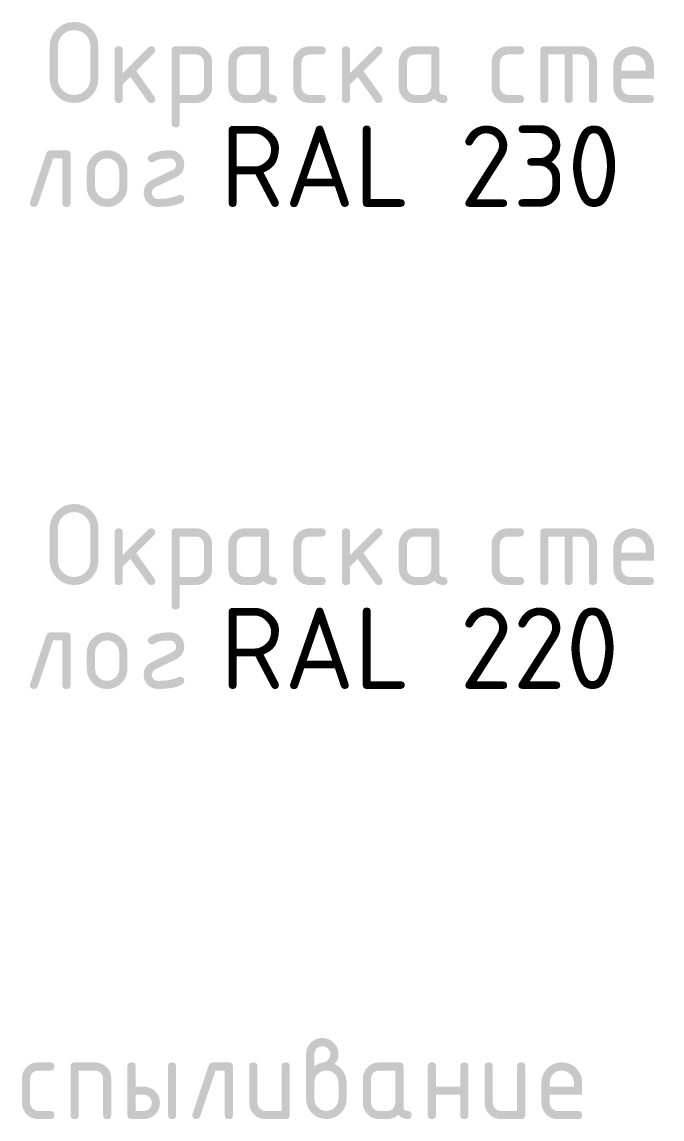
# Model space of a CAD drawing. Header units: millimetres. Extents: x 0 to 1189, y 0 to 841.
# Drawn here: x 1012.75 to 1036.64, y 478.19 to 519.15 of the extents above; entities that cross this region are included whole.
import ezdxf

# ---------------------------------------------------------------- set-up
doc = ezdxf.new("R2010")
doc.units = ezdxf.units.MM

msp = doc.modelspace()

# ---------------------------------------------------------------- hatches: boundary and pattern name
h = msp.add_hatch(color=7)
h.paths.add_polyline_path([(1015.302359, 517.03385), (1015.302359, 518.244318), (1015.291206, 518.366482), (1015.25778, 518.479136), (1015.202133, 518.582282), (1015.124317, 518.67592), (1015.03322, 518.751419), (1014.931323, 518.805731), (1014.818987, 518.838546), (1014.696574, 518.849553), (1014.574411, 518.838546), (1014.461756, 518.805731), (1014.35861, 518.751419), (1014.264972, 518.67592), (1014.187845, 518.582282), (1014.133714, 518.479136), (1014.101804, 518.366482), (1014.09134, 518.244318), (1014.09134, 517.03385), (1014.101804, 516.911437), (1014.133714, 516.799101), (1014.187845, 516.697204), (1014.264972, 516.606107), (1014.35861, 516.528291), (1014.461756, 516.472644), (1014.574411, 516.439218), (1014.696574, 516.428064), (1014.818987, 516.439218), (1014.931323, 516.472644), (1015.03322, 516.528291), (1015.124317, 516.606107), (1015.202133, 516.697204), (1015.25778, 516.799101), (1015.291206, 516.911437)])
h.paths.add_polyline_path([(1015.602772, 517.03385), (1015.586123, 516.852715), (1015.536144, 516.684862), (1015.452781, 516.530547), (1015.335984, 516.39003), (1015.198016, 516.274154), (1015.045011, 516.192282), (1014.877639, 516.143689), (1014.696574, 516.127652), (1014.51413, 516.143689), (1014.346621, 516.192282), (1014.193271, 516.274154), (1014.053306, 516.39003), (1013.936741, 516.530547), (1013.853352, 516.684862), (1013.803243, 516.852715), (1013.786517, 517.03385), (1013.786517, 518.244318), (1013.803243, 518.427072), (1013.853352, 518.594685), (1013.936741, 518.747931), (1014.053306, 518.887587), (1014.193271, 519.004384), (1014.346621, 519.087747), (1014.51413, 519.137726), (1014.696574, 519.154375), (1014.877708, 519.137795), (1015.045562, 519.088298), (1015.199876, 519.006244), (1015.340393, 518.891996), (1015.454641, 518.751419), (1015.536695, 518.596683), (1015.586192, 518.427684), (1015.602772, 518.244318)])
h = msp.add_hatch(color=7)
h.dxf.hatch_style = 2
h.paths.add_polyline_path([(1016.513951, 517.249375), (1017.466451, 518.201875), (1017.51296, 518.234259), (1017.572284, 518.244318), (1017.639162, 518.23487), (1017.686868, 518.206767), (1017.715454, 518.16037), (1017.724971, 518.096042), (1017.712707, 518.038371), (1017.678118, 517.990208), (1017.013352, 517.321584), (1017.695205, 516.364674), (1017.724971, 516.275929), (1017.715454, 516.20974), (1017.686868, 516.16355), (1017.639162, 516.13648), (1017.572284, 516.127652), (1017.499386, 516.14343), (1017.445505, 516.191042), (1016.793417, 517.105508), (1016.513951, 516.822183), (1016.513951, 516.275929), (1016.504443, 516.20974), (1016.475917, 516.16355), (1016.428375, 516.13648), (1016.361816, 516.127652), (1016.294938, 516.13648), (1016.247232, 516.16355), (1016.218646, 516.20974), (1016.209129, 516.275929), (1016.209129, 518.096042), (1016.218646, 518.16037), (1016.247232, 518.206767), (1016.294938, 518.23487), (1016.361816, 518.244318), (1016.428375, 518.23487), (1016.475917, 518.206767), (1016.504443, 518.16037), (1016.513951, 518.096042)])
h = msp.add_hatch(color=7)
h.paths.add_polyline_path([(1018.331033, 518.096042), (1018.34055, 518.16037), (1018.369136, 518.206767), (1018.416842, 518.23487), (1018.48372, 518.244318), (1019.241089, 518.244318), (1019.363502, 518.233234), (1019.475838, 518.20029), (1019.577736, 518.145952), (1019.668833, 518.070686), (1019.746649, 517.977048), (1019.802296, 517.873902), (1019.835722, 517.761247), (1019.846875, 517.639084), (1019.846875, 516.732886), (1019.835722, 516.610723), (1019.802296, 516.498068), (1019.746649, 516.394922), (1019.668833, 516.301285), (1019.577736, 516.224158), (1019.475838, 516.170026), (1019.363502, 516.138116), (1019.241089, 516.127652), (1018.635855, 516.127652), (1018.635855, 515.365872), (1018.626347, 515.301544), (1018.597821, 515.255147), (1018.550279, 515.227044), (1018.48372, 515.217595), (1018.416842, 515.227044), (1018.369136, 515.255147), (1018.34055, 515.301544), (1018.331033, 515.365872)])
h.paths.add_polyline_path([(1018.635855, 517.939496), (1018.635855, 516.428064), (1019.241089, 516.428064), (1019.356638, 516.450388), (1019.452756, 516.517361), (1019.519729, 516.615615), (1019.542053, 516.732886), (1019.542053, 517.639084), (1019.52028, 517.756355), (1019.457166, 517.854609), (1019.358843, 517.919377), (1019.241089, 517.939496)])
h = msp.add_hatch(color=7)
h.paths.add_polyline_path([(1021.663957, 517.939496), (1021.058723, 517.939496), (1020.940969, 517.917723), (1020.842646, 517.854609), (1020.779532, 517.756355), (1020.757759, 517.639084), (1020.757759, 516.732886), (1020.780083, 516.617269), (1020.847056, 516.517361), (1020.944828, 516.450388), (1021.058723, 516.428064), (1021.362993, 516.428064), (1021.478542, 516.450388), (1021.57466, 516.517361), (1021.641633, 516.615615), (1021.663957, 516.732886)])
h.paths.add_polyline_path([(1022.269191, 516.275929), (1022.259743, 516.20974), (1022.23164, 516.16355), (1022.185243, 516.13648), (1022.120915, 516.127652), (1022.018518, 516.137229), (1021.926818, 516.166237), (1021.84535, 516.215088), (1021.773649, 516.284197), (1021.683982, 516.215088), (1021.585891, 516.166237), (1021.479016, 516.137229), (1021.362993, 516.127652), (1021.058723, 516.127652), (1020.93631, 516.138116), (1020.823974, 516.170026), (1020.722077, 516.224158), (1020.63098, 516.301285), (1020.553164, 516.394302), (1020.497517, 516.496415), (1020.464091, 516.608863), (1020.452937, 516.732886), (1020.452937, 517.639084), (1020.464091, 517.761247), (1020.497517, 517.873902), (1020.553164, 517.977048), (1020.63098, 518.070686), (1020.722077, 518.145952), (1020.823974, 518.20029), (1020.93631, 518.233234), (1021.058723, 518.244318), (1021.816092, 518.244318), (1021.88297, 518.23487), (1021.930676, 518.206767), (1021.959262, 518.16037), (1021.968779, 518.096042), (1021.968779, 516.580751), (1021.978288, 516.513873), (1022.006813, 516.466167), (1022.054355, 516.437581), (1022.120915, 516.428064), (1022.185243, 516.418556), (1022.23164, 516.39003), (1022.259743, 516.342488)])
h = msp.add_hatch(color=7)
h.dxf.hatch_style = 2
h.paths.add_polyline_path([(1023.180371, 517.639084), (1023.180371, 516.732886), (1023.202695, 516.617269), (1023.269668, 516.517361), (1023.367439, 516.450388), (1023.481334, 516.428064), (1023.933882, 516.428064), (1024.00076, 516.418556), (1024.048466, 516.39003), (1024.077052, 516.342488), (1024.086569, 516.275929), (1024.077052, 516.20974), (1024.048466, 516.16355), (1024.00076, 516.13648), (1023.933882, 516.127652), (1023.481334, 516.127652), (1023.358921, 516.138116), (1023.246585, 516.170026), (1023.144688, 516.224158), (1023.053591, 516.301285), (1022.975775, 516.394302), (1022.920128, 516.496415), (1022.886702, 516.608863), (1022.875549, 516.732886), (1022.875549, 517.639084), (1022.886702, 517.761247), (1022.920128, 517.873902), (1022.975775, 517.977048), (1023.053591, 518.070686), (1023.144688, 518.145952), (1023.246585, 518.20029), (1023.358921, 518.233234), (1023.481334, 518.244318), (1023.933882, 518.244318), (1024.00076, 518.23481), (1024.048466, 518.206285), (1024.077052, 518.158742), (1024.086569, 518.092183), (1024.077052, 518.025305), (1024.048466, 517.977599), (1024.00076, 517.949013), (1023.933882, 517.939496), (1023.481334, 517.939496), (1023.363581, 517.917723), (1023.265258, 517.854609), (1023.202144, 517.756355)])
h = msp.add_hatch(color=7)
h.dxf.hatch_style = 2
h.paths.add_polyline_path([(1024.997332, 517.249375), (1025.949832, 518.201875), (1025.996341, 518.234259), (1026.055665, 518.244318), (1026.122543, 518.23487), (1026.170249, 518.206767), (1026.198835, 518.16037), (1026.208352, 518.096042), (1026.196087, 518.038371), (1026.161498, 517.990208), (1025.496733, 517.321584), (1026.178586, 516.364674), (1026.208352, 516.275929), (1026.198835, 516.20974), (1026.170249, 516.16355), (1026.122543, 516.13648), (1026.055665, 516.127652), (1025.982767, 516.14343), (1025.928886, 516.191042), (1025.276798, 517.105508), (1024.997332, 516.822183), (1024.997332, 516.275929), (1024.987823, 516.20974), (1024.959298, 516.16355), (1024.911756, 516.13648), (1024.845196, 516.127652), (1024.778319, 516.13648), (1024.730613, 516.16355), (1024.702027, 516.20974), (1024.69251, 516.275929), (1024.69251, 518.096042), (1024.702027, 518.16037), (1024.730613, 518.206767), (1024.778319, 518.23487), (1024.845196, 518.244318), (1024.911756, 518.23487), (1024.959298, 518.206767), (1024.987823, 518.16037), (1024.997332, 518.096042)])
h = msp.add_hatch(color=7)
h.paths.add_polyline_path([(1028.025434, 517.939496), (1027.420199, 517.939496), (1027.302446, 517.917723), (1027.204123, 517.854609), (1027.141009, 517.756355), (1027.119236, 517.639084), (1027.119236, 516.732886), (1027.14156, 516.617269), (1027.208533, 516.517361), (1027.306305, 516.450388), (1027.420199, 516.428064), (1027.72447, 516.428064), (1027.840019, 516.450388), (1027.936137, 516.517361), (1028.00311, 516.615615), (1028.025434, 516.732886)])
h.paths.add_polyline_path([(1028.630668, 516.275929), (1028.62122, 516.20974), (1028.593117, 516.16355), (1028.54672, 516.13648), (1028.482391, 516.127652), (1028.379994, 516.137229), (1028.288295, 516.166237), (1028.206827, 516.215088), (1028.135126, 516.284197), (1028.045458, 516.215088), (1027.947368, 516.166237), (1027.840492, 516.137229), (1027.72447, 516.127652), (1027.420199, 516.127652), (1027.297787, 516.138116), (1027.185451, 516.170026), (1027.083553, 516.224158), (1026.992456, 516.301285), (1026.91464, 516.394302), (1026.858993, 516.496415), (1026.825567, 516.608863), (1026.814414, 516.732886), (1026.814414, 517.639084), (1026.825567, 517.761247), (1026.858993, 517.873902), (1026.91464, 517.977048), (1026.992456, 518.070686), (1027.083553, 518.145952), (1027.185451, 518.20029), (1027.297787, 518.233234), (1027.420199, 518.244318), (1028.177569, 518.244318), (1028.244447, 518.23487), (1028.292153, 518.206767), (1028.320739, 518.16037), (1028.330256, 518.096042), (1028.330256, 516.580751), (1028.339764, 516.513873), (1028.36829, 516.466167), (1028.415832, 516.437581), (1028.482391, 516.428064), (1028.54672, 516.418556), (1028.593117, 516.39003), (1028.62122, 516.342488)])
h = msp.add_hatch(color=7)
h.dxf.hatch_style = 2
h.paths.add_polyline_path([(1030.582607, 517.639084), (1030.582607, 516.732886), (1030.604932, 516.617269), (1030.671904, 516.517361), (1030.769676, 516.450388), (1030.883571, 516.428064), (1031.336119, 516.428064), (1031.402997, 516.418556), (1031.450702, 516.39003), (1031.479288, 516.342488), (1031.488805, 516.275929), (1031.479288, 516.20974), (1031.450702, 516.16355), (1031.402997, 516.13648), (1031.336119, 516.127652), (1030.883571, 516.127652), (1030.761158, 516.138116), (1030.648822, 516.170026), (1030.546925, 516.224158), (1030.455828, 516.301285), (1030.378012, 516.394302), (1030.322365, 516.496415), (1030.288939, 516.608863), (1030.277785, 516.732886), (1030.277785, 517.639084), (1030.288939, 517.761247), (1030.322365, 517.873902), (1030.378012, 517.977048), (1030.455828, 518.070686), (1030.546925, 518.145952), (1030.648822, 518.20029), (1030.761158, 518.233234), (1030.883571, 518.244318), (1031.336119, 518.244318), (1031.402997, 518.23481), (1031.450702, 518.206285), (1031.479288, 518.158742), (1031.488805, 518.092183), (1031.479288, 518.025305), (1031.450702, 517.977599), (1031.402997, 517.949013), (1031.336119, 517.939496), (1030.883571, 517.939496), (1030.765817, 517.917723), (1030.667494, 517.854609), (1030.60438, 517.756355)])
h = msp.add_hatch(color=7)
h.dxf.hatch_style = 2
h.paths.add_polyline_path([(1032.247433, 518.244318), (1033.610588, 518.244318), (1033.732062, 518.233234), (1033.843201, 518.20029), (1033.944832, 518.145952), (1034.03778, 518.070686), (1034.115596, 517.977048), (1034.171243, 517.873902), (1034.204669, 517.761247), (1034.215823, 517.639084), (1034.215823, 516.275929), (1034.206306, 516.20974), (1034.17772, 516.16355), (1034.130014, 516.13648), (1034.063136, 516.127652), (1033.996577, 516.13648), (1033.949035, 516.16355), (1033.920509, 516.20974), (1033.911001, 516.275929), (1033.911001, 517.639084), (1033.889228, 517.756355), (1033.826114, 517.854609), (1033.727859, 517.919377), (1033.610588, 517.939496), (1033.305766, 517.939496), (1033.305766, 516.275929), (1033.296249, 516.20974), (1033.267664, 516.16355), (1033.219958, 516.13648), (1033.15308, 516.127652), (1033.088984, 516.13648), (1033.042561, 516.16355), (1033.014328, 516.20974), (1033.004803, 516.275929), (1033.004803, 517.939496), (1032.399568, 517.939496), (1032.399568, 516.275929), (1032.39006, 516.20974), (1032.361535, 516.16355), (1032.313992, 516.13648), (1032.247433, 516.127652), (1032.180555, 516.13648), (1032.132849, 516.16355), (1032.104263, 516.20974), (1032.094746, 516.275929), (1032.094746, 518.096042), (1032.104263, 518.16037), (1032.132849, 518.206767), (1032.180555, 518.23487)])
h = msp.add_hatch(color=7)
h.paths.add_polyline_path([(1035.580222, 517.943906), (1035.405211, 517.911591), (1035.258312, 517.812717), (1035.159438, 517.665818), (1035.127123, 517.490807), (1035.127123, 517.338121), (1036.033321, 517.338121), (1036.033321, 517.490807), (1036.001006, 517.665818), (1035.902132, 517.812717), (1035.755233, 517.911591)])
h.paths.add_polyline_path([(1035.127123, 517.03385), (1035.127123, 516.732886), (1035.149447, 516.617269), (1035.21642, 516.517361), (1035.314192, 516.450388), (1035.428086, 516.428064), (1036.185456, 516.428064), (1036.252334, 516.418556), (1036.30004, 516.39003), (1036.328626, 516.342488), (1036.338143, 516.275929), (1036.328626, 516.20974), (1036.30004, 516.16355), (1036.252334, 516.13648), (1036.185456, 516.127652), (1035.428086, 516.127652), (1035.305674, 516.138116), (1035.193338, 516.170026), (1035.09144, 516.224158), (1035.000343, 516.301285), (1034.922527, 516.394302), (1034.86688, 516.496415), (1034.833454, 516.608863), (1034.822301, 516.732886), (1034.822301, 517.486397), (1034.8359, 517.638903), (1034.87694, 517.779162), (1034.945782, 517.907535), (1035.042787, 518.024384), (1035.159317, 518.12107), (1035.287527, 518.189748), (1035.427725, 518.230728), (1035.580222, 518.244318), (1035.732719, 518.230788), (1035.872917, 518.19023), (1036.001126, 518.122698), (1036.117657, 518.028242), (1036.214662, 517.911712), (1036.283504, 517.783502), (1036.324543, 517.643304), (1036.338143, 517.490807), (1036.338143, 517.03385)])
h = msp.add_hatch(color=7)
h.dxf.hatch_style = 2
h.paths.add_polyline_path([(1013.806623, 514.361991), (1014.411857, 514.361991), (1014.478735, 514.352542), (1014.526441, 514.324439), (1014.555026, 514.278042), (1014.564544, 514.213714), (1014.564544, 512.393601), (1014.555026, 512.327412), (1014.526441, 512.281222), (1014.478735, 512.254152), (1014.411857, 512.245324), (1014.345298, 512.254152), (1014.297755, 512.281222), (1014.26923, 512.327412), (1014.259721, 512.393601), (1014.259721, 514.057169), (1013.912456, 514.057169), (1013.340846, 512.346748), (1013.290134, 512.270611), (1013.201388, 512.245324), (1013.13451, 512.254832), (1013.086804, 512.283358), (1013.058219, 512.3309), (1013.048702, 512.397459), (1013.057521, 512.444313), (1013.654487, 514.23907), (1013.714432, 514.332363)])
h = msp.add_hatch(color=7)
h.paths.add_polyline_path([(1015.17026, 512.998835), (1015.17026, 513.60407), (1015.18386, 513.756575), (1015.224899, 513.896834), (1015.293741, 514.025207), (1015.390746, 514.142056), (1015.507277, 514.238742), (1015.635486, 514.30742), (1015.775684, 514.3484), (1015.928181, 514.361991), (1016.080678, 514.34846), (1016.220877, 514.307903), (1016.349086, 514.24037), (1016.465616, 514.145914), (1016.562621, 514.029315), (1016.631463, 513.900623), (1016.672503, 513.759116), (1016.686102, 513.60407), (1016.686102, 512.998835), (1016.671822, 512.848879), (1016.629327, 512.70993), (1016.559133, 512.582039), (1016.461758, 512.465259), (1016.346838, 512.368572), (1016.218741, 512.299894), (1016.078758, 512.258915), (1015.928181, 512.245324), (1015.775684, 512.258915), (1015.635486, 512.299894), (1015.507277, 512.368572), (1015.390746, 512.465259), (1015.293741, 512.582039), (1015.224899, 512.70993), (1015.18386, 512.848879)])
h.paths.add_polyline_path([(1016.38128, 513.003245), (1016.38128, 513.608479), (1016.348965, 513.782043), (1016.250091, 513.930389), (1016.103192, 514.029263), (1015.928181, 514.061578), (1015.75317, 514.029263), (1015.606272, 513.930389), (1015.507397, 513.782043), (1015.475082, 513.608479), (1015.475082, 513.003245), (1015.507397, 512.826374), (1015.606272, 512.681335), (1015.75317, 512.580256), (1015.928181, 512.545736), (1016.103192, 512.580256), (1016.250091, 512.681335), (1016.348965, 512.827821)])
h = msp.add_hatch(color=7)
h.dxf.hatch_style = 2
h.paths.add_polyline_path([(1018.654974, 512.698423), (1018.721852, 512.688906), (1018.769558, 512.66032), (1018.798144, 512.612614), (1018.807661, 512.545736), (1018.785888, 512.470151), (1018.722774, 512.410689), (1018.556987, 512.338342), (1018.351461, 512.286665), (1018.106145, 512.255659), (1017.820986, 512.245324), (1017.71641, 512.254832), (1017.618965, 512.283358), (1017.529375, 512.3309), (1017.448364, 512.397459), (1017.379255, 512.47854), (1017.330404, 512.568612), (1017.301396, 512.667365), (1017.291819, 512.774491), (1017.310922, 512.928314), (1017.368162, 513.059607), (1017.463436, 513.167955), (1017.596641, 513.252946), (1018.379918, 513.629426), (1018.433076, 513.665392), (1018.471557, 513.710454), (1018.49495, 513.765851), (1018.502839, 513.832824), (1018.486854, 513.919503), (1018.439449, 513.993779), (1018.363519, 514.04139), (1018.278494, 514.057169), (1018.052358, 514.050347), (1017.893195, 514.027403), (1017.785226, 513.989507), (1017.66444, 513.925979), (1017.596641, 513.908892), (1017.53897, 513.918951), (1017.490808, 513.951335), (1017.455048, 514.002598), (1017.444506, 514.057169), (1017.464074, 514.132823), (1017.524983, 514.192768), (1017.67171, 514.267345), (1017.845928, 514.320167), (1018.048052, 514.351595), (1018.278494, 514.361991), (1018.38307, 514.352482), (1018.480515, 514.323957), (1018.570104, 514.276414), (1018.651116, 514.209855), (1018.720224, 514.127147), (1018.769076, 514.037256), (1018.798084, 513.939407), (1018.807661, 513.832824), (1018.788558, 513.679), (1018.731318, 513.547708), (1018.636044, 513.43936), (1018.502839, 513.354369), (1017.723972, 512.981748), (1017.628474, 512.898996), (1017.596641, 512.774491), (1017.612626, 512.687812), (1017.660031, 512.613536), (1017.734307, 512.56372), (1017.820986, 512.545736), (1018.036183, 512.554513), (1018.237015, 512.580807), (1018.423584, 512.624569), (1018.595994, 512.685745)])
h = msp.add_hatch(color=7)
h.paths.add_polyline_path([(1015.302359, 499.03403), (1015.302359, 500.244499), (1015.291206, 500.366662), (1015.25778, 500.479317), (1015.202133, 500.582463), (1015.124317, 500.676101), (1015.03322, 500.7516), (1014.931323, 500.805912), (1014.818987, 500.838726), (1014.696574, 500.849733), (1014.574411, 500.838726), (1014.461756, 500.805912), (1014.35861, 500.7516), (1014.264972, 500.676101), (1014.187845, 500.582463), (1014.133714, 500.479317), (1014.101804, 500.366662), (1014.09134, 500.244499), (1014.09134, 499.03403), (1014.101804, 498.911617), (1014.133714, 498.799282), (1014.187845, 498.697384), (1014.264972, 498.606287), (1014.35861, 498.528471), (1014.461756, 498.472824), (1014.574411, 498.439398), (1014.696574, 498.428245), (1014.818987, 498.439398), (1014.931323, 498.472824), (1015.03322, 498.528471), (1015.124317, 498.606287), (1015.202133, 498.697384), (1015.25778, 498.799282), (1015.291206, 498.911617)])
h.paths.add_polyline_path([(1015.602772, 499.03403), (1015.586123, 498.852896), (1015.536144, 498.685042), (1015.452781, 498.530728), (1015.335984, 498.390211), (1015.198016, 498.274335), (1015.045011, 498.192462), (1014.877639, 498.143869), (1014.696574, 498.127832), (1014.51413, 498.143869), (1014.346621, 498.192462), (1014.193271, 498.274335), (1014.053306, 498.390211), (1013.936741, 498.530728), (1013.853352, 498.685042), (1013.803243, 498.852896), (1013.786517, 499.03403), (1013.786517, 500.244499), (1013.803243, 500.427253), (1013.853352, 500.594865), (1013.936741, 500.748112), (1014.053306, 500.887767), (1014.193271, 501.004565), (1014.346621, 501.087927), (1014.51413, 501.137907), (1014.696574, 501.154555), (1014.877708, 501.137976), (1015.045562, 501.088479), (1015.199876, 501.006425), (1015.340393, 500.892177), (1015.454641, 500.7516), (1015.536695, 500.596863), (1015.586192, 500.427864), (1015.602772, 500.244499)])
h = msp.add_hatch(color=7)
h.dxf.hatch_style = 2
h.paths.add_polyline_path([(1016.513951, 499.249555), (1017.466451, 500.202055), (1017.51296, 500.234439), (1017.572284, 500.244499), (1017.639162, 500.235051), (1017.686868, 500.206948), (1017.715454, 500.160551), (1017.724971, 500.096222), (1017.712707, 500.038551), (1017.678118, 499.990389), (1017.013352, 499.321765), (1017.695205, 498.364855), (1017.724971, 498.276109), (1017.715454, 498.20992), (1017.686868, 498.16373), (1017.639162, 498.13666), (1017.572284, 498.127832), (1017.499386, 498.143611), (1017.445505, 498.191222), (1016.793417, 499.105688), (1016.513951, 498.822364), (1016.513951, 498.276109), (1016.504443, 498.20992), (1016.475917, 498.16373), (1016.428375, 498.13666), (1016.361816, 498.127832), (1016.294938, 498.13666), (1016.247232, 498.16373), (1016.218646, 498.20992), (1016.209129, 498.276109), (1016.209129, 500.096222), (1016.218646, 500.160551), (1016.247232, 500.206948), (1016.294938, 500.235051), (1016.361816, 500.244499), (1016.428375, 500.235051), (1016.475917, 500.206948), (1016.504443, 500.160551), (1016.513951, 500.096222)])
h = msp.add_hatch(color=7)
h.paths.add_polyline_path([(1018.331033, 500.096222), (1018.34055, 500.160551), (1018.369136, 500.206948), (1018.416842, 500.235051), (1018.48372, 500.244499), (1019.241089, 500.244499), (1019.363502, 500.233414), (1019.475838, 500.200471), (1019.577736, 500.146133), (1019.668833, 500.070866), (1019.746649, 499.977229), (1019.802296, 499.874082), (1019.835722, 499.761428), (1019.846875, 499.639265), (1019.846875, 498.733067), (1019.835722, 498.610904), (1019.802296, 498.498249), (1019.746649, 498.395103), (1019.668833, 498.301465), (1019.577736, 498.224338), (1019.475838, 498.170207), (1019.363502, 498.138297), (1019.241089, 498.127832), (1018.635855, 498.127832), (1018.635855, 497.366053), (1018.626347, 497.301724), (1018.597821, 497.255328), (1018.550279, 497.227224), (1018.48372, 497.217776), (1018.416842, 497.227224), (1018.369136, 497.255328), (1018.34055, 497.301724), (1018.331033, 497.366053)])
h.paths.add_polyline_path([(1018.635855, 499.939677), (1018.635855, 498.428245), (1019.241089, 498.428245), (1019.356638, 498.450569), (1019.452756, 498.517542), (1019.519729, 498.615796), (1019.542053, 498.733067), (1019.542053, 499.639265), (1019.52028, 499.756536), (1019.457166, 499.85479), (1019.358843, 499.919558), (1019.241089, 499.939677)])
h = msp.add_hatch(color=7)
h.paths.add_polyline_path([(1021.663957, 499.939677), (1021.058723, 499.939677), (1020.940969, 499.917904), (1020.842646, 499.85479), (1020.779532, 499.756536), (1020.757759, 499.639265), (1020.757759, 498.733067), (1020.780083, 498.617449), (1020.847056, 498.517542), (1020.944828, 498.450569), (1021.058723, 498.428245), (1021.362993, 498.428245), (1021.478542, 498.450569), (1021.57466, 498.517542), (1021.641633, 498.615796), (1021.663957, 498.733067)])
h.paths.add_polyline_path([(1022.269191, 498.276109), (1022.259743, 498.20992), (1022.23164, 498.16373), (1022.185243, 498.13666), (1022.120915, 498.127832), (1022.018518, 498.13741), (1021.926818, 498.166417), (1021.84535, 498.215269), (1021.773649, 498.284378), (1021.683982, 498.215269), (1021.585891, 498.166417), (1021.479016, 498.13741), (1021.362993, 498.127832), (1021.058723, 498.127832), (1020.93631, 498.138297), (1020.823974, 498.170207), (1020.722077, 498.224338), (1020.63098, 498.301465), (1020.553164, 498.394483), (1020.497517, 498.496595), (1020.464091, 498.609043), (1020.452937, 498.733067), (1020.452937, 499.639265), (1020.464091, 499.761428), (1020.497517, 499.874082), (1020.553164, 499.977229), (1020.63098, 500.070866), (1020.722077, 500.146133), (1020.823974, 500.200471), (1020.93631, 500.233414), (1021.058723, 500.244499), (1021.816092, 500.244499), (1021.88297, 500.235051), (1021.930676, 500.206948), (1021.959262, 500.160551), (1021.968779, 500.096222), (1021.968779, 498.580931), (1021.978288, 498.514053), (1022.006813, 498.466347), (1022.054355, 498.437762), (1022.120915, 498.428245), (1022.185243, 498.418736), (1022.23164, 498.390211), (1022.259743, 498.342669)])
h = msp.add_hatch(color=7)
h.dxf.hatch_style = 2
h.paths.add_polyline_path([(1023.180371, 499.639265), (1023.180371, 498.733067), (1023.202695, 498.617449), (1023.269668, 498.517542), (1023.367439, 498.450569), (1023.481334, 498.428245), (1023.933882, 498.428245), (1024.00076, 498.418736), (1024.048466, 498.390211), (1024.077052, 498.342669), (1024.086569, 498.276109), (1024.077052, 498.20992), (1024.048466, 498.16373), (1024.00076, 498.13666), (1023.933882, 498.127832), (1023.481334, 498.127832), (1023.358921, 498.138297), (1023.246585, 498.170207), (1023.144688, 498.224338), (1023.053591, 498.301465), (1022.975775, 498.394483), (1022.920128, 498.496595), (1022.886702, 498.609043), (1022.875549, 498.733067), (1022.875549, 499.639265), (1022.886702, 499.761428), (1022.920128, 499.874082), (1022.975775, 499.977229), (1023.053591, 500.070866), (1023.144688, 500.146133), (1023.246585, 500.200471), (1023.358921, 500.233414), (1023.481334, 500.244499), (1023.933882, 500.244499), (1024.00076, 500.234991), (1024.048466, 500.206465), (1024.077052, 500.158923), (1024.086569, 500.092364), (1024.077052, 500.025486), (1024.048466, 499.97778), (1024.00076, 499.949194), (1023.933882, 499.939677), (1023.481334, 499.939677), (1023.363581, 499.917904), (1023.265258, 499.85479), (1023.202144, 499.756536)])
h = msp.add_hatch(color=7)
h.dxf.hatch_style = 2
h.paths.add_polyline_path([(1024.997332, 499.249555), (1025.949832, 500.202055), (1025.996341, 500.234439), (1026.055665, 500.244499), (1026.122543, 500.235051), (1026.170249, 500.206948), (1026.198835, 500.160551), (1026.208352, 500.096222), (1026.196087, 500.038551), (1026.161498, 499.990389), (1025.496733, 499.321765), (1026.178586, 498.364855), (1026.208352, 498.276109), (1026.198835, 498.20992), (1026.170249, 498.16373), (1026.122543, 498.13666), (1026.055665, 498.127832), (1025.982767, 498.143611), (1025.928886, 498.191222), (1025.276798, 499.105688), (1024.997332, 498.822364), (1024.997332, 498.276109), (1024.987823, 498.20992), (1024.959298, 498.16373), (1024.911756, 498.13666), (1024.845196, 498.127832), (1024.778319, 498.13666), (1024.730613, 498.16373), (1024.702027, 498.20992), (1024.69251, 498.276109), (1024.69251, 500.096222), (1024.702027, 500.160551), (1024.730613, 500.206948), (1024.778319, 500.235051), (1024.845196, 500.244499), (1024.911756, 500.235051), (1024.959298, 500.206948), (1024.987823, 500.160551), (1024.997332, 500.096222)])
h = msp.add_hatch(color=7)
h.paths.add_polyline_path([(1028.025434, 499.939677), (1027.420199, 499.939677), (1027.302446, 499.917904), (1027.204123, 499.85479), (1027.141009, 499.756536), (1027.119236, 499.639265), (1027.119236, 498.733067), (1027.14156, 498.617449), (1027.208533, 498.517542), (1027.306305, 498.450569), (1027.420199, 498.428245), (1027.72447, 498.428245), (1027.840019, 498.450569), (1027.936137, 498.517542), (1028.00311, 498.615796), (1028.025434, 498.733067)])
h.paths.add_polyline_path([(1028.630668, 498.276109), (1028.62122, 498.20992), (1028.593117, 498.16373), (1028.54672, 498.13666), (1028.482391, 498.127832), (1028.379994, 498.13741), (1028.288295, 498.166417), (1028.206827, 498.215269), (1028.135126, 498.284378), (1028.045458, 498.215269), (1027.947368, 498.166417), (1027.840492, 498.13741), (1027.72447, 498.127832), (1027.420199, 498.127832), (1027.297787, 498.138297), (1027.185451, 498.170207), (1027.083553, 498.224338), (1026.992456, 498.301465), (1026.91464, 498.394483), (1026.858993, 498.496595), (1026.825567, 498.609043), (1026.814414, 498.733067), (1026.814414, 499.639265), (1026.825567, 499.761428), (1026.858993, 499.874082), (1026.91464, 499.977229), (1026.992456, 500.070866), (1027.083553, 500.146133), (1027.185451, 500.200471), (1027.297787, 500.233414), (1027.420199, 500.244499), (1028.177569, 500.244499), (1028.244447, 500.235051), (1028.292153, 500.206948), (1028.320739, 500.160551), (1028.330256, 500.096222), (1028.330256, 498.580931), (1028.339764, 498.514053), (1028.36829, 498.466347), (1028.415832, 498.437762), (1028.482391, 498.428245), (1028.54672, 498.418736), (1028.593117, 498.390211), (1028.62122, 498.342669)])
h = msp.add_hatch(color=7)
h.dxf.hatch_style = 2
h.paths.add_polyline_path([(1030.582607, 499.639265), (1030.582607, 498.733067), (1030.604932, 498.617449), (1030.671904, 498.517542), (1030.769676, 498.450569), (1030.883571, 498.428245), (1031.336119, 498.428245), (1031.402997, 498.418736), (1031.450702, 498.390211), (1031.479288, 498.342669), (1031.488805, 498.276109), (1031.479288, 498.20992), (1031.450702, 498.16373), (1031.402997, 498.13666), (1031.336119, 498.127832), (1030.883571, 498.127832), (1030.761158, 498.138297), (1030.648822, 498.170207), (1030.546925, 498.224338), (1030.455828, 498.301465), (1030.378012, 498.394483), (1030.322365, 498.496595), (1030.288939, 498.609043), (1030.277785, 498.733067), (1030.277785, 499.639265), (1030.288939, 499.761428), (1030.322365, 499.874082), (1030.378012, 499.977229), (1030.455828, 500.070866), (1030.546925, 500.146133), (1030.648822, 500.200471), (1030.761158, 500.233414), (1030.883571, 500.244499), (1031.336119, 500.244499), (1031.402997, 500.234991), (1031.450702, 500.206465), (1031.479288, 500.158923), (1031.488805, 500.092364), (1031.479288, 500.025486), (1031.450702, 499.97778), (1031.402997, 499.949194), (1031.336119, 499.939677), (1030.883571, 499.939677), (1030.765817, 499.917904), (1030.667494, 499.85479), (1030.60438, 499.756536)])
h = msp.add_hatch(color=7)
h.dxf.hatch_style = 2
h.paths.add_polyline_path([(1032.247433, 500.244499), (1033.610588, 500.244499), (1033.732062, 500.233414), (1033.843201, 500.200471), (1033.944832, 500.146133), (1034.03778, 500.070866), (1034.115596, 499.977229), (1034.171243, 499.874082), (1034.204669, 499.761428), (1034.215823, 499.639265), (1034.215823, 498.276109), (1034.206306, 498.20992), (1034.17772, 498.16373), (1034.130014, 498.13666), (1034.063136, 498.127832), (1033.996577, 498.13666), (1033.949035, 498.16373), (1033.920509, 498.20992), (1033.911001, 498.276109), (1033.911001, 499.639265), (1033.889228, 499.756536), (1033.826114, 499.85479), (1033.727859, 499.919558), (1033.610588, 499.939677), (1033.305766, 499.939677), (1033.305766, 498.276109), (1033.296249, 498.20992), (1033.267664, 498.16373), (1033.219958, 498.13666), (1033.15308, 498.127832), (1033.088984, 498.13666), (1033.042561, 498.16373), (1033.014328, 498.20992), (1033.004803, 498.276109), (1033.004803, 499.939677), (1032.399568, 499.939677), (1032.399568, 498.276109), (1032.39006, 498.20992), (1032.361535, 498.16373), (1032.313992, 498.13666), (1032.247433, 498.127832), (1032.180555, 498.13666), (1032.132849, 498.16373), (1032.104263, 498.20992), (1032.094746, 498.276109), (1032.094746, 500.096222), (1032.104263, 500.160551), (1032.132849, 500.206948), (1032.180555, 500.235051)])
h = msp.add_hatch(color=7)
h.paths.add_polyline_path([(1035.580222, 499.944087), (1035.405211, 499.911772), (1035.258312, 499.812898), (1035.159438, 499.665999), (1035.127123, 499.490988), (1035.127123, 499.338301), (1036.033321, 499.338301), (1036.033321, 499.490988), (1036.001006, 499.665999), (1035.902132, 499.812898), (1035.755233, 499.911772)])
h.paths.add_polyline_path([(1035.127123, 499.03403), (1035.127123, 498.733067), (1035.149447, 498.617449), (1035.21642, 498.517542), (1035.314192, 498.450569), (1035.428086, 498.428245), (1036.185456, 498.428245), (1036.252334, 498.418736), (1036.30004, 498.390211), (1036.328626, 498.342669), (1036.338143, 498.276109), (1036.328626, 498.20992), (1036.30004, 498.16373), (1036.252334, 498.13666), (1036.185456, 498.127832), (1035.428086, 498.127832), (1035.305674, 498.138297), (1035.193338, 498.170207), (1035.09144, 498.224338), (1035.000343, 498.301465), (1034.922527, 498.394483), (1034.86688, 498.496595), (1034.833454, 498.609043), (1034.822301, 498.733067), (1034.822301, 499.486578), (1034.8359, 499.639084), (1034.87694, 499.779342), (1034.945782, 499.907715), (1035.042787, 500.024564), (1035.159317, 500.121251), (1035.287527, 500.189929), (1035.427725, 500.230908), (1035.580222, 500.244499), (1035.732719, 500.230968), (1035.872917, 500.190411), (1036.001126, 500.122879), (1036.117657, 500.028423), (1036.214662, 499.911892), (1036.283504, 499.783683), (1036.324543, 499.643485), (1036.338143, 499.490988), (1036.338143, 499.03403)])
h = msp.add_hatch(color=7)
h.dxf.hatch_style = 2
h.paths.add_polyline_path([(1013.806623, 496.361818), (1014.411857, 496.361818), (1014.478735, 496.35237), (1014.526441, 496.324267), (1014.555026, 496.27787), (1014.564544, 496.213542), (1014.564544, 494.393429), (1014.555026, 494.32724), (1014.526441, 494.28105), (1014.478735, 494.25398), (1014.411857, 494.245152), (1014.345298, 494.25398), (1014.297755, 494.28105), (1014.26923, 494.32724), (1014.259721, 494.393429), (1014.259721, 496.056996), (1013.912456, 496.056996), (1013.340846, 494.346575), (1013.290134, 494.270439), (1013.201388, 494.245152), (1013.13451, 494.25466), (1013.086804, 494.283186), (1013.058219, 494.330728), (1013.048702, 494.397287), (1013.057521, 494.444141), (1013.654487, 496.238897), (1013.714432, 496.332191)])
h = msp.add_hatch(color=7)
h.paths.add_polyline_path([(1015.17026, 494.998663), (1015.17026, 495.603897), (1015.18386, 495.756403), (1015.224899, 495.896662), (1015.293741, 496.025035), (1015.390746, 496.141884), (1015.507277, 496.23857), (1015.635486, 496.307248), (1015.775684, 496.348228), (1015.928181, 496.361818), (1016.080678, 496.348288), (1016.220877, 496.30773), (1016.349086, 496.240198), (1016.465616, 496.145742), (1016.562621, 496.029143), (1016.631463, 495.900451), (1016.672503, 495.758944), (1016.686102, 495.603897), (1016.686102, 494.998663), (1016.671822, 494.848707), (1016.629327, 494.709757), (1016.559133, 494.581867), (1016.461758, 494.465087), (1016.346838, 494.3684), (1016.218741, 494.299722), (1016.078758, 494.258743), (1015.928181, 494.245152), (1015.775684, 494.258743), (1015.635486, 494.299722), (1015.507277, 494.3684), (1015.390746, 494.465087), (1015.293741, 494.581867), (1015.224899, 494.709757), (1015.18386, 494.848707)])
h.paths.add_polyline_path([(1016.38128, 495.003073), (1016.38128, 495.608307), (1016.348965, 495.781871), (1016.250091, 495.930217), (1016.103192, 496.029091), (1015.928181, 496.061406), (1015.75317, 496.029091), (1015.606272, 495.930217), (1015.507397, 495.781871), (1015.475082, 495.608307), (1015.475082, 495.003073), (1015.507397, 494.826202), (1015.606272, 494.681163), (1015.75317, 494.580084), (1015.928181, 494.545564), (1016.103192, 494.580084), (1016.250091, 494.681163), (1016.348965, 494.827649)])
h = msp.add_hatch(color=7)
h.dxf.hatch_style = 2
h.paths.add_polyline_path([(1018.654974, 494.698251), (1018.721852, 494.688734), (1018.769558, 494.660148), (1018.798144, 494.612442), (1018.807661, 494.545564), (1018.785888, 494.469979), (1018.722774, 494.410516), (1018.556987, 494.338169), (1018.351461, 494.286493), (1018.106145, 494.255487), (1017.820986, 494.245152), (1017.71641, 494.25466), (1017.618965, 494.283186), (1017.529375, 494.330728), (1017.448364, 494.397287), (1017.379255, 494.478368), (1017.330404, 494.56844), (1017.301396, 494.667193), (1017.291819, 494.774318), (1017.310922, 494.928142), (1017.368162, 495.059435), (1017.463436, 495.167783), (1017.596641, 495.252773), (1018.379918, 495.629253), (1018.433076, 495.66522), (1018.471557, 495.710282), (1018.49495, 495.765679), (1018.502839, 495.832652), (1018.486854, 495.91933), (1018.439449, 495.993607), (1018.363519, 496.041218), (1018.278494, 496.056996), (1018.052358, 496.050175), (1017.893195, 496.027231), (1017.785226, 495.989335), (1017.66444, 495.925807), (1017.596641, 495.90872), (1017.53897, 495.918779), (1017.490808, 495.951163), (1017.455048, 496.002426), (1017.444506, 496.056996), (1017.464074, 496.132651), (1017.524983, 496.192595), (1017.67171, 496.267173), (1017.845928, 496.319995), (1018.048052, 496.351423), (1018.278494, 496.361818), (1018.38307, 496.35231), (1018.480515, 496.323785), (1018.570104, 496.276242), (1018.651116, 496.209683), (1018.720224, 496.126975), (1018.769076, 496.037084), (1018.798084, 495.939234), (1018.807661, 495.832652), (1018.788558, 495.678828), (1018.731318, 495.547536), (1018.636044, 495.439187), (1018.502839, 495.354197), (1017.723972, 494.981575), (1017.628474, 494.898824), (1017.596641, 494.774318), (1017.612626, 494.68764), (1017.660031, 494.613364), (1017.734307, 494.563548), (1017.820986, 494.545564), (1018.036183, 494.554341), (1018.237015, 494.580635), (1018.423584, 494.624397), (1018.595994, 494.685573)])
h = msp.add_hatch(color=7)
h.paths.add_polyline_path([(1023.65817, 480.154357), (1023.842069, 480.265082), (1024.009845, 480.302634), (1024.101209, 480.330126), (1024.183478, 480.408467), (1024.243905, 480.507962), (1024.263404, 480.607456), (1024.241356, 480.725003), (1024.174659, 480.823532), (1024.076405, 480.887818), (1023.959134, 480.907868), (1023.84138, 480.886164), (1023.743057, 480.823532), (1023.679943, 480.725003), (1023.65817, 480.607456)])
h.paths.add_polyline_path([(1024.411681, 480.243103), (1024.599646, 480.12907), (1024.746269, 479.964188), (1024.837909, 479.76451), (1024.86919, 479.549123), (1024.86919, 478.939478), (1024.85491, 478.788902), (1024.812415, 478.648919), (1024.742221, 478.520822), (1024.644845, 478.405902), (1024.529926, 478.309215), (1024.401828, 478.240537), (1024.261845, 478.199558), (1024.111269, 478.185967), (1023.958772, 478.199558), (1023.818574, 478.240537), (1023.690364, 478.309215), (1023.573834, 478.405902), (1023.476829, 478.522682), (1023.407987, 478.650573), (1023.366947, 478.789522), (1023.353348, 478.939478), (1023.353348, 480.607456), (1023.364501, 480.729619), (1023.397928, 480.842274), (1023.453574, 480.94542), (1023.531391, 481.039057), (1023.624348, 481.114557), (1023.726038, 481.168869), (1023.837341, 481.201683), (1023.959134, 481.21269), (1024.081297, 481.201623), (1024.193951, 481.168386), (1024.297097, 481.112929), (1024.390735, 481.035199), (1024.466002, 480.943792), (1024.52034, 480.841791), (1024.553283, 480.729559), (1024.564368, 480.607456), (1024.554851, 480.498668), (1024.526265, 480.401508), (1024.478559, 480.316233)])
h.paths.add_polyline_path([(1024.564368, 478.943888), (1024.564368, 479.549123), (1024.532053, 479.722686), (1024.433179, 479.871032), (1024.28628, 479.969907), (1024.111269, 480.002221), (1023.936258, 479.969907), (1023.789359, 479.871032), (1023.690485, 479.722686), (1023.65817, 479.549123), (1023.65817, 478.943888), (1023.690485, 478.767017), (1023.789359, 478.621978), (1023.936258, 478.520899), (1024.111269, 478.486379), (1024.28628, 478.520899), (1024.433179, 478.621978), (1024.532053, 478.768464)])
h = msp.add_hatch(color=7)
h.dxf.hatch_style = 2
h.paths.add_polyline_path([(1013.053489, 479.697399), (1013.053489, 478.791202), (1013.075814, 478.675584), (1013.142786, 478.575676), (1013.240558, 478.508704), (1013.354453, 478.486379), (1013.807001, 478.486379), (1013.873879, 478.476871), (1013.921585, 478.448346), (1013.95017, 478.400803), (1013.959687, 478.334244), (1013.95017, 478.268055), (1013.921585, 478.221865), (1013.873879, 478.194795), (1013.807001, 478.185967), (1013.354453, 478.185967), (1013.23204, 478.196432), (1013.119704, 478.228342), (1013.017807, 478.282473), (1012.92671, 478.3596), (1012.848894, 478.452618), (1012.793247, 478.55473), (1012.759821, 478.667178), (1012.748667, 478.791202), (1012.748667, 479.697399), (1012.759821, 479.819563), (1012.793247, 479.932217), (1012.848894, 480.035363), (1012.92671, 480.129001), (1013.017807, 480.204268), (1013.119704, 480.258606), (1013.23204, 480.291549), (1013.354453, 480.302634), (1013.807001, 480.302634), (1013.873879, 480.293125), (1013.921585, 480.2646), (1013.95017, 480.217058), (1013.959687, 480.150498), (1013.95017, 480.08362), (1013.921585, 480.035915), (1013.873879, 480.007329), (1013.807001, 479.997812), (1013.354453, 479.997812), (1013.2367, 479.976039), (1013.138377, 479.912925), (1013.075262, 479.81467)])
h = msp.add_hatch(color=7)
h.dxf.hatch_style = 2
h.paths.add_polyline_path([(1014.565508, 478.334244), (1014.565508, 480.154357), (1014.575025, 480.218685), (1014.60361, 480.265082), (1014.651316, 480.293186), (1014.718194, 480.302634), (1015.475564, 480.302634), (1015.595496, 480.291549), (1015.707006, 480.258606), (1015.80973, 480.204268), (1015.903307, 480.129001), (1015.981123, 480.035363), (1016.03677, 479.932217), (1016.070196, 479.819563), (1016.08135, 479.697399), (1016.08135, 478.334244), (1016.071833, 478.268055), (1016.043247, 478.221865), (1015.995541, 478.194795), (1015.928663, 478.185967), (1015.862104, 478.194795), (1015.814561, 478.221865), (1015.786036, 478.268055), (1015.776528, 478.334244), (1015.776528, 479.697399), (1015.754755, 479.81467), (1015.69164, 479.912925), (1015.593317, 479.977692), (1015.475564, 479.997812), (1014.87033, 479.997812), (1014.87033, 478.334244), (1014.860821, 478.268055), (1014.832296, 478.221865), (1014.784754, 478.194795), (1014.718194, 478.185967), (1014.651316, 478.194795), (1014.60361, 478.221865), (1014.575025, 478.268055)])
h = msp.add_hatch(color=7)
h.paths.add_polyline_path([(1017.898311, 478.791202), (1017.887226, 478.669038), (1017.854283, 478.556384), (1017.799945, 478.453238), (1017.724678, 478.3596), (1017.63104, 478.282473), (1017.527894, 478.228342), (1017.41524, 478.196432), (1017.293076, 478.185967), (1016.839977, 478.185967), (1016.7731, 478.194795), (1016.725394, 478.221865), (1016.696808, 478.268055), (1016.687291, 478.334244), (1016.687291, 480.154357), (1016.696808, 480.218685), (1016.725394, 480.265082), (1016.7731, 480.293186), (1016.839977, 480.302634), (1016.906537, 480.293186), (1016.954079, 480.265082), (1016.982604, 480.218685), (1016.992113, 480.154357), (1016.992113, 479.396436), (1017.293076, 479.396436), (1017.41524, 479.385437), (1017.527894, 479.352683), (1017.63104, 479.298535), (1017.724678, 479.223354), (1017.799945, 479.12963), (1017.854283, 479.026295), (1017.887226, 478.913451)])
h.paths.add_polyline_path([(1017.597347, 478.791202), (1017.575299, 478.908748), (1017.508602, 479.007278), (1017.410347, 479.070392), (1017.293076, 479.092165), (1016.992113, 479.092165), (1016.992113, 478.486379), (1017.293076, 478.486379), (1017.410347, 478.508704), (1017.508602, 478.575676), (1017.575299, 478.67393)])
h.paths.add_polyline_path([(1018.203133, 480.154357), (1018.212641, 480.218685), (1018.241167, 480.265082), (1018.288709, 480.293186), (1018.355268, 480.302634), (1018.419597, 480.293186), (1018.465994, 480.265082), (1018.494097, 480.218685), (1018.503545, 480.154357), (1018.503545, 478.334244), (1018.494097, 478.268055), (1018.465994, 478.221865), (1018.419597, 478.194795), (1018.355268, 478.185967), (1018.288709, 478.194795), (1018.241167, 478.221865), (1018.212641, 478.268055), (1018.203133, 478.334244)])
h = msp.add_hatch(color=7)
h.dxf.hatch_style = 2
h.paths.add_polyline_path([(1019.867703, 480.302634), (1020.472937, 480.302634), (1020.539815, 480.293186), (1020.587521, 480.265082), (1020.616107, 480.218685), (1020.625624, 480.154357), (1020.625624, 478.334244), (1020.616107, 478.268055), (1020.587521, 478.221865), (1020.539815, 478.194795), (1020.472937, 478.185967), (1020.406378, 478.194795), (1020.358835, 478.221865), (1020.33031, 478.268055), (1020.320802, 478.334244), (1020.320802, 479.997812), (1019.973536, 479.997812), (1019.401926, 478.287391), (1019.351214, 478.211254), (1019.262468, 478.185967), (1019.19559, 478.195476), (1019.147884, 478.224001), (1019.119299, 478.271543), (1019.109782, 478.338103), (1019.118601, 478.384956), (1019.715567, 480.179713), (1019.775512, 480.273006)])
h = msp.add_hatch(color=7)
h.dxf.hatch_style = 2
h.paths.add_polyline_path([(1022.747407, 480.154357), (1022.747407, 478.334244), (1022.73789, 478.268055), (1022.709304, 478.221865), (1022.661598, 478.194795), (1022.59472, 478.185967), (1021.83735, 478.185967), (1021.714938, 478.196432), (1021.602602, 478.228342), (1021.500704, 478.282473), (1021.409607, 478.3596), (1021.331791, 478.452618), (1021.276144, 478.55473), (1021.242718, 478.667178), (1021.231565, 478.791202), (1021.231565, 480.154357), (1021.241082, 480.218685), (1021.269668, 480.265082), (1021.317374, 480.293186), (1021.384251, 480.302634), (1021.450811, 480.293186), (1021.498353, 480.265082), (1021.526878, 480.218685), (1021.536387, 480.154357), (1021.536387, 478.791202), (1021.558711, 478.675584), (1021.625684, 478.575676), (1021.723456, 478.508704), (1021.83735, 478.486379), (1022.442585, 478.486379), (1022.442585, 480.154357), (1022.452093, 480.218685), (1022.480619, 480.265082), (1022.528161, 480.293186), (1022.59472, 480.302634), (1022.661598, 480.293186), (1022.709304, 480.265082), (1022.73789, 480.218685)])
h = msp.add_hatch(color=7)
h.paths.add_polyline_path([(1026.686151, 479.997812), (1026.080917, 479.997812), (1025.963163, 479.976039), (1025.86484, 479.912925), (1025.801726, 479.81467), (1025.779953, 479.697399), (1025.779953, 478.791202), (1025.802277, 478.675584), (1025.86925, 478.575676), (1025.967022, 478.508704), (1026.080917, 478.486379), (1026.385188, 478.486379), (1026.500736, 478.508704), (1026.596854, 478.575676), (1026.663827, 478.67393), (1026.686151, 478.791202)])
h.paths.add_polyline_path([(1027.291385, 478.334244), (1027.281937, 478.268055), (1027.253834, 478.221865), (1027.207437, 478.194795), (1027.143109, 478.185967), (1027.040712, 478.195545), (1026.949012, 478.224552), (1026.867544, 478.273404), (1026.795843, 478.342512), (1026.706176, 478.273404), (1026.608085, 478.224552), (1026.50121, 478.195545), (1026.385188, 478.185967), (1026.080917, 478.185967), (1025.958504, 478.196432), (1025.846168, 478.228342), (1025.744271, 478.282473), (1025.653174, 478.3596), (1025.575358, 478.452618), (1025.519711, 478.55473), (1025.486285, 478.667178), (1025.475131, 478.791202), (1025.475131, 479.697399), (1025.486285, 479.819563), (1025.519711, 479.932217), (1025.575358, 480.035363), (1025.653174, 480.129001), (1025.744271, 480.204268), (1025.846168, 480.258606), (1025.958504, 480.291549), (1026.080917, 480.302634), (1026.838287, 480.302634), (1026.905164, 480.293186), (1026.95287, 480.265082), (1026.981456, 480.218685), (1026.990973, 480.154357), (1026.990973, 478.639066), (1027.000482, 478.572188), (1027.029007, 478.524482), (1027.076549, 478.495897), (1027.143109, 478.486379), (1027.207437, 478.476871), (1027.253834, 478.448346), (1027.281937, 478.400803)])
h = msp.add_hatch(color=7)
h.dxf.hatch_style = 2
h.paths.add_polyline_path([(1028.202444, 479.092165), (1028.202444, 478.334244), (1028.192935, 478.268055), (1028.16441, 478.221865), (1028.116868, 478.194795), (1028.050309, 478.185967), (1027.983431, 478.194795), (1027.935725, 478.221865), (1027.907139, 478.268055), (1027.897622, 478.334244), (1027.897622, 480.154357), (1027.907139, 480.218685), (1027.935725, 480.265082), (1027.983431, 480.293186), (1028.050309, 480.302634), (1028.116868, 480.293186), (1028.16441, 480.265082), (1028.192935, 480.218685), (1028.202444, 480.154357), (1028.202444, 479.396436), (1029.108642, 479.396436), (1029.108642, 480.154357), (1029.11815, 480.218685), (1029.146676, 480.265082), (1029.194218, 480.293186), (1029.260777, 480.302634), (1029.327655, 480.293186), (1029.375361, 480.265082), (1029.403947, 480.218685), (1029.413464, 480.154357), (1029.413464, 478.334244), (1029.403947, 478.268055), (1029.375361, 478.221865), (1029.327655, 478.194795), (1029.260777, 478.185967), (1029.194218, 478.194795), (1029.146676, 478.221865), (1029.11815, 478.268055), (1029.108642, 478.334244), (1029.108642, 479.092165)])
h = msp.add_hatch(color=7)
h.dxf.hatch_style = 2
h.paths.add_polyline_path([(1031.535247, 480.154357), (1031.535247, 478.334244), (1031.52573, 478.268055), (1031.497144, 478.221865), (1031.449438, 478.194795), (1031.38256, 478.185967), (1030.625191, 478.185967), (1030.502778, 478.196432), (1030.390442, 478.228342), (1030.288545, 478.282473), (1030.197448, 478.3596), (1030.119632, 478.452618), (1030.063985, 478.55473), (1030.030559, 478.667178), (1030.019405, 478.791202), (1030.019405, 480.154357), (1030.028922, 480.218685), (1030.057508, 480.265082), (1030.105214, 480.293186), (1030.172092, 480.302634), (1030.238651, 480.293186), (1030.286193, 480.265082), (1030.314719, 480.218685), (1030.324227, 480.154357), (1030.324227, 478.791202), (1030.346551, 478.675584), (1030.413524, 478.575676), (1030.511296, 478.508704), (1030.625191, 478.486379), (1031.230425, 478.486379), (1031.230425, 480.154357), (1031.239934, 480.218685), (1031.268459, 480.265082), (1031.316001, 480.293186), (1031.38256, 480.302634), (1031.449438, 480.293186), (1031.497144, 480.265082), (1031.52573, 480.218685)])
h = msp.add_hatch(color=7)
h.paths.add_polyline_path([(1032.899109, 480.002221), (1032.724098, 479.969907), (1032.5772, 479.871032), (1032.478325, 479.724133), (1032.44601, 479.549123), (1032.44601, 479.396436), (1033.352208, 479.396436), (1033.352208, 479.549123), (1033.319893, 479.724133), (1033.221019, 479.871032), (1033.07412, 479.969907)])
h.paths.add_polyline_path([(1032.44601, 479.092165), (1032.44601, 478.791202), (1032.468335, 478.675584), (1032.535307, 478.575676), (1032.633079, 478.508704), (1032.746974, 478.486379), (1033.504344, 478.486379), (1033.571222, 478.476871), (1033.618928, 478.448346), (1033.647513, 478.400803), (1033.65703, 478.334244), (1033.647513, 478.268055), (1033.618928, 478.221865), (1033.571222, 478.194795), (1033.504344, 478.185967), (1032.746974, 478.185967), (1032.624561, 478.196432), (1032.512225, 478.228342), (1032.410328, 478.282473), (1032.319231, 478.3596), (1032.241415, 478.452618), (1032.185768, 478.55473), (1032.152342, 478.667178), (1032.141188, 478.791202), (1032.141188, 479.544713), (1032.154788, 479.697219), (1032.195827, 479.837477), (1032.264669, 479.96585), (1032.361674, 480.082699), (1032.478205, 480.179386), (1032.606414, 480.248064), (1032.746612, 480.289043), (1032.899109, 480.302634), (1033.051606, 480.289103), (1033.191805, 480.248546), (1033.320014, 480.181013), (1033.436544, 480.086557), (1033.533549, 479.970027), (1033.602391, 479.841818), (1033.643431, 479.70162), (1033.65703, 479.549123), (1033.65703, 479.092165)])

# ---------------------------------------------------------------- texts
at = {"color": 7, "char_height": 3.040288, "attachment_point": 1}
for s, insert in [('{\\fGOSTCommon|b0|i0|c0;RAL 230 70 20}', (1020.152374, 515.28561)), ('{\\fGOSTCommon|b0|i0|c0;RAL 220 50 25}', (1020.152374, 497.285434))]:
    msp.add_mtext(s, dxfattribs=dict(at, insert=insert))

doc.saveas('drawing.dxf')
